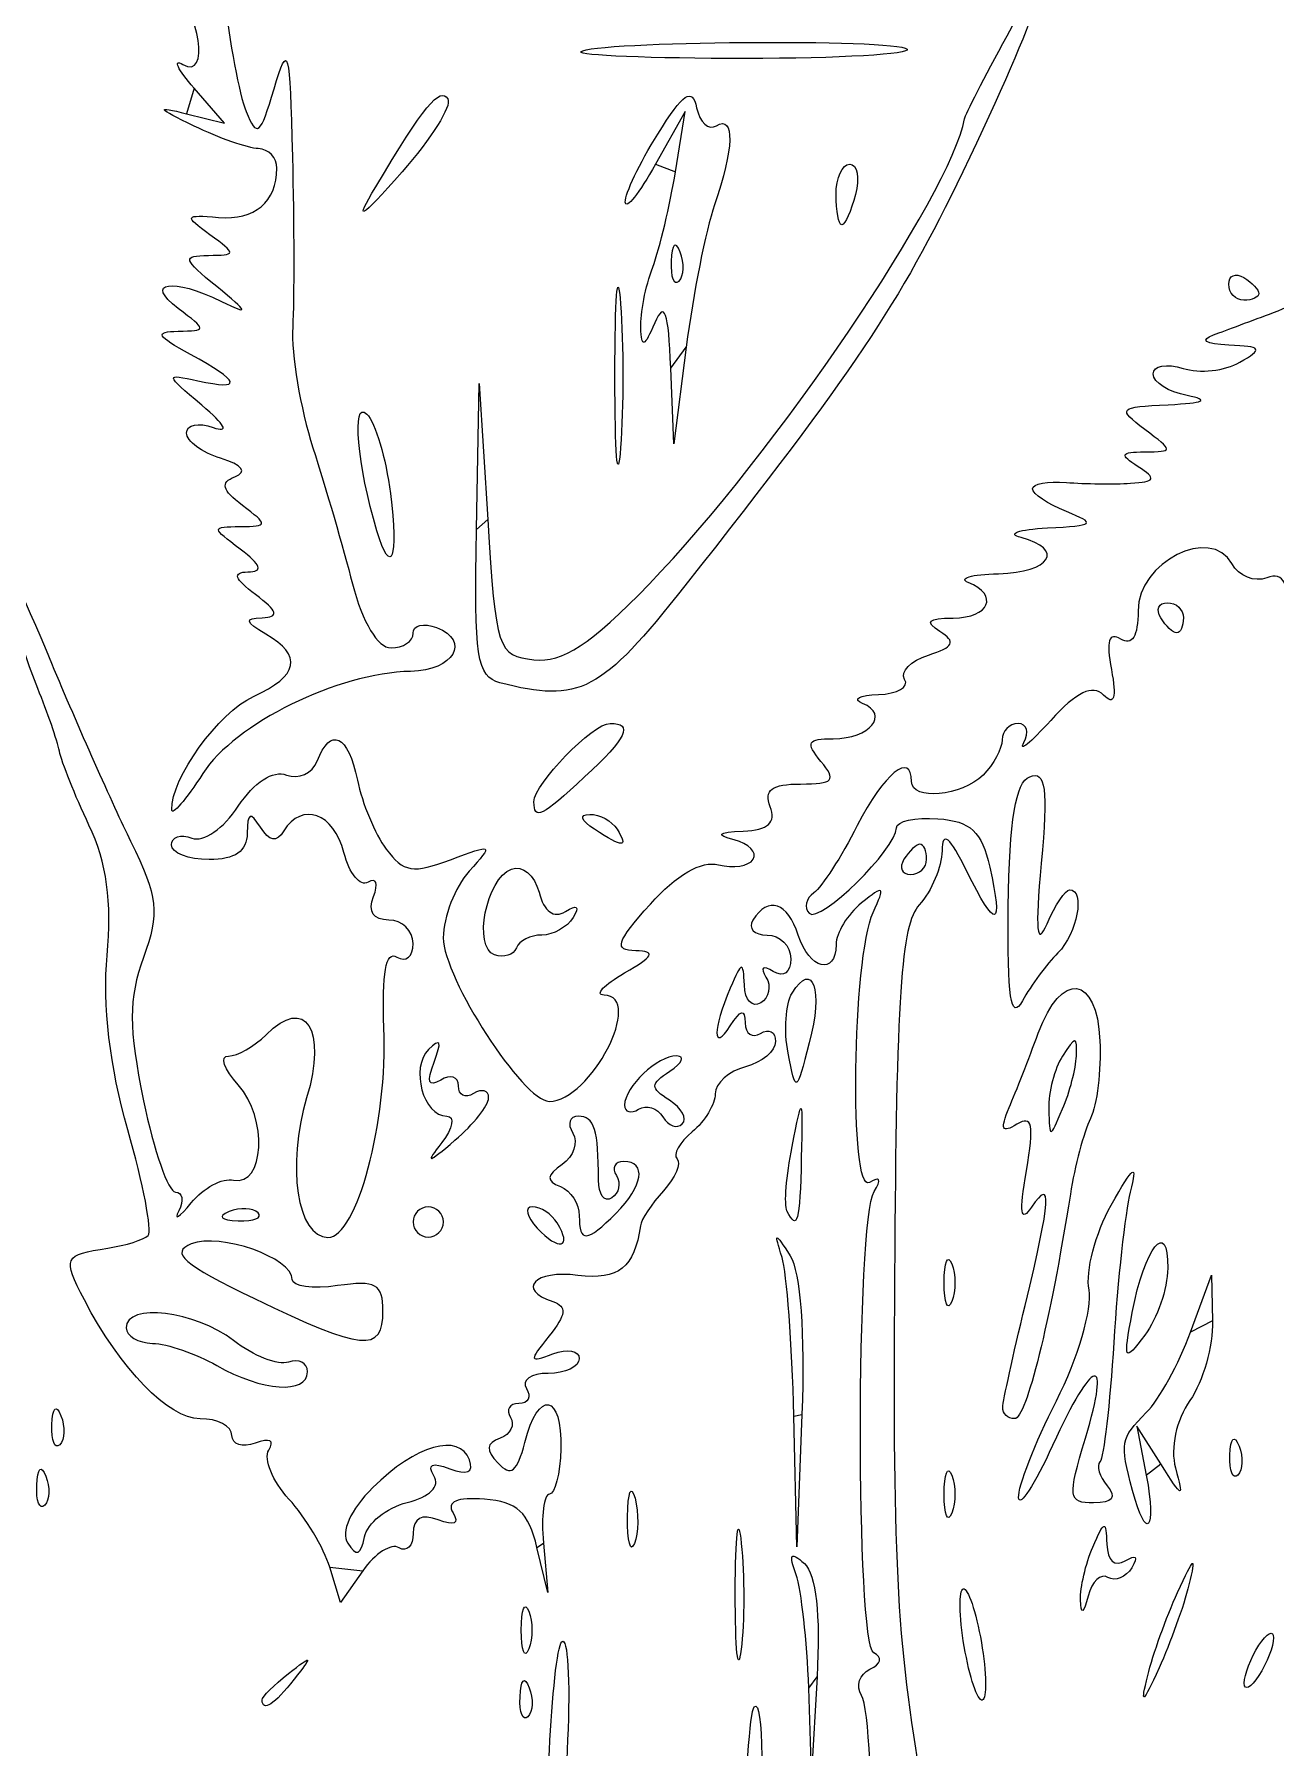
# Model space of a CAD drawing. Extents: x 2 to 593, y 3 to 839.
# Drawn here: x 133.1 to 177.8, y 163.8 to 225.5 of the extents above; entities that cross this region are included whole.
import ezdxf

# ---------------------------------------------------------------- set-up
doc = ezdxf.new("R2010")
doc.units = 0
doc.layers.add('Capa_1', color=7, linetype='CONTINUOUS')

msp = doc.modelspace()

# ---------------------------------------------------------------- linework, layer by layer
at = {"layer": 'Capa_1', "color": 7}
for points in [[(152.761232, 224.905288), (152.761232, 224.905288)], [(138.547128, 222.674), (139.907912, 222.334904), (138.819288, 223.58944)], [(156.165496, 220.57952), (156.518208, 222.756776), (155.448016, 220.851672)], [(145.36192, 220.0352), (145.36192, 220.0352)], [(161.952616, 219.763048), (161.952616, 219.763048)], [(156.336968, 217.687848), (156.336976, 217.687848)], [(176.104792, 216.52928), (176.104792, 216.52928)], [(156.5548, 214.268544), (156.103216, 210.781856), (155.995936, 213.503424), (155.995912, 213.503424)], [(148.993248, 207.691952), (149.09744, 212.959112), (149.401488, 208.06028)], [(153.98412, 213.231272), (153.98412, 213.231272)], [(145.407232, 207.65204), (145.407232, 207.65204)], [(173.655376, 204.513288), (173.655376, 204.513288)], [(149.841608, 202.175872), (149.841608, 202.175872)], [(138.012016, 197.604192), (138.011936, 197.604216)], [(151.06632, 197.887816), (151.06632, 197.887816)], [(153.243576, 196.896792), (153.243576, 196.896792)], [(165.218504, 195.813392), (165.218504, 195.813392)], [(168.161248, 194.112136), (168.161248, 194.112136)], [(149.64856, 192.370752), (149.64856, 192.370752)], [(160.225104, 188.83296), (160.225104, 188.83296)], [(170.615056, 188.72816), (170.615056, 188.72816)], [(149.433376, 187.22084), (149.433376, 187.22084)], [(155.949376, 187.133944), (155.949384, 187.133944)], [(141.121232, 183.078664), (141.121232, 183.078672)], [(147.800432, 182.749872), (147.800432, 182.749872)], [(151.905176, 182.713712), (151.905176, 182.713712)], [(154.021144, 183.060912), (154.021168, 183.060912)], [(160.184944, 183.152848), (160.184944, 183.152848)], [(165.84876, 180.56344), (165.84876, 180.56344)], [(174.728648, 178.778536), (175.483776, 180.8356), (175.522176, 179.187688)], [(145.623168, 179.545816), (145.623168, 179.545816)], [(172.628816, 179.493304), (172.628816, 179.493304)], [(142.9016, 177.352136), (142.9016, 177.352136)], [(167.959464, 176.07284), (167.959464, 176.07284)], [(133.691224, 175.44172), (133.691224, 175.44172)], [(160.725096, 175.8148), (160.543528, 171.041848), (160.4316, 175.760088), (160.4316, 175.76008)], [(173.657632, 174.031664), (172.797952, 175.392448), (173.133864, 173.623424)], [(176.147776, 174.349176), (176.147768, 174.349176)], [(133.146912, 173.264456), (133.146904, 173.264456)], [(165.84876, 172.943032), (165.84876, 172.943032)], [(172.637712, 173.079112), (172.637672, 173.079112)], [(146.491904, 172.644576), (146.491904, 172.644576)], [(168.532736, 172.825048), (168.532736, 172.825048)], [(154.43832, 172.130472), (154.43832, 172.130472)], [(151.408648, 171.173928), (151.56248, 169.404904), (151.174912, 171.02652)], [(144.89556, 170.183176), (144.093544, 169.038128), (143.707128, 170.310152)], [(158.321408, 169.408896), (158.321024, 169.408896)], [(170.763048, 169.132832), (170.763048, 169.132832)], [(150.607944, 168.048112), (150.607944, 168.048112)], [(166.609528, 167.257968), (166.609528, 167.257968)], [(161.269088, 166.35988), (161.073744, 162.87712), (160.968864, 165.962408), (160.968864, 165.962408)], [(173.183968, 166.411256), (173.183968, 166.411256)], [(176.665784, 166.139096), (176.665784, 166.139096)], [(141.268656, 165.532048), (141.268656, 165.532048)], [(150.564992, 165.644056), (150.564976, 165.644056)]]:
    msp.add_lwpolyline(points, close=True, dxfattribs=at)
for points in [[(168.117064, 225.478352), (170.31424, 229.497704), (169.25188, 226.23144), (166.523704, 220.57952)], [(138.410232, 224.446632), (139.399976, 223.867944), (139.030024, 226.3908), (138.002816, 227.225032)], [(139.901408, 226.970152), (140.090712, 225.24876), (140.44648, 223.350464), (140.692008, 222.75172)], [(141.69868, 223.568192), (142.205736, 225.292368), (142.268848, 225.05976), (142.363184, 221.118776)], [(152.761232, 224.905288), (153.14564, 225.289688), (164.137816, 225.379696), (164.515976, 225.001528)], [(166.581336, 222.484616), (166.607736, 222.634304), (167.2988, 223.981488), (168.117064, 225.478352)], [(158.686728, 224.66188), (155.293832, 224.66188), (152.62736, 224.771408), (152.761232, 224.905288)], [(164.515976, 225.001528), (164.702784, 224.81472), (162.079616, 224.66188), (158.686728, 224.66188)], [(138.819288, 223.58944), (138.220536, 224.279432), (138.036464, 224.665168), (138.410232, 224.446632)], [(140.692008, 222.75172), (141.084992, 221.793376), (141.205472, 221.891096), (141.69868, 223.568192)], [(145.36192, 220.0352), (147.097008, 222.948608), (147.681744, 223.661376), (147.962304, 223.204984)], [(155.52828, 221.940304), (156.458536, 223.427064), (156.765952, 223.634776), (156.928232, 222.886192)], [(138.819288, 222.226584), (137.467472, 222.877696), (137.420616, 222.95472), (138.547128, 222.674)], [(147.962304, 223.204984), (148.113848, 222.958472), (147.371936, 221.777008), (146.313624, 220.57952)], [(156.928232, 222.886192), (157.042592, 222.358624), (157.362576, 222.066904), (157.639288, 222.23792)], [(141.132624, 221.415504), (140.758408, 221.429024), (139.7174, 221.793992), (138.819288, 222.226584)], [(155.215816, 205.726808), (159.720368, 210.375248), (166.106584, 219.791352), (166.581336, 222.484616)], [(157.639288, 222.23792), (158.305568, 222.649704), (158.277152, 221.400656), (157.574408, 219.38468)], [(154.357056, 219.490888), (154.345616, 219.790264), (154.87268, 220.892496), (155.52828, 221.940304)], [(141.80468, 220.71056), (141.80868, 221.084776), (141.50684, 221.402008), (141.132624, 221.415504)], [(142.363184, 221.118776), (142.420544, 218.723784), (142.423664, 215.966), (142.370384, 214.990352)], [(139.69212, 218.938928), (141.017312, 218.832696), (141.789608, 219.480352), (141.80468, 220.71056)], [(146.313624, 220.57952), (144.7674, 218.829952), (144.580448, 218.723032), (145.36192, 220.0352)], [(155.448016, 220.851672), (154.859416, 219.803872), (154.368488, 219.191512), (154.357056, 219.490888)], [(155.344656, 217.142112), (155.602128, 217.8352), (155.971512, 219.382024), (156.165496, 220.57952)], [(166.523704, 220.57952), (164.215616, 215.797888), (162.632032, 213.439792), (156.509464, 205.667512)], [(161.952616, 219.763048), (161.952616, 220.361792), (162.174624, 220.851672), (162.445968, 220.851672)], [(162.445968, 220.851672), (162.717312, 220.851672), (162.811224, 220.361792), (162.65464, 219.763048)], [(162.161288, 218.674416), (162.04652, 218.674416), (161.952616, 219.164296), (161.952616, 219.763048)], [(162.65464, 219.763048), (162.498064, 219.164296), (162.276056, 218.674416), (162.161288, 218.674416)], [(157.574408, 219.38468), (157.261992, 218.488488), (156.803168, 216.186224), (156.5548, 214.268544)], [(139.38792, 218.312128), (138.452104, 218.996416), (138.471696, 219.036776), (139.69212, 218.938928)], [(139.33152, 217.568648), (140.349576, 217.580328), (140.351632, 217.607368), (139.38792, 218.312128)], [(156.336976, 217.687848), (156.163224, 218.122064), (156.03424, 217.993088), (156.008128, 217.358984)], [(139.635728, 216.443488), (138.413216, 217.44344), (138.382304, 217.557776), (139.33152, 217.568648)], [(156.008128, 217.358984), (155.984528, 216.785192), (156.113136, 216.463704), (156.294008, 216.644576)], [(156.294008, 216.644576), (156.47488, 216.825448), (156.494216, 217.29492), (156.336968, 217.687848)], [(138.242896, 215.658344), (136.987792, 216.607656), (138.035512, 216.777016), (139.807584, 215.91128)], [(153.98412, 213.231272), (153.98412, 216.075312), (154.075856, 217.238784), (154.187984, 215.81676)], [(154.914784, 214.964856), (154.893744, 215.469272), (155.087184, 216.44904), (155.344656, 217.142112)], [(176.104792, 216.52928), (176.104792, 216.84632), (176.349736, 216.954336), (176.649112, 216.769312)], [(176.649112, 216.769312), (176.94848, 216.584288), (177.193424, 216.324888), (177.193424, 216.192872)], [(139.807584, 215.91128), (140.82284, 215.41528), (140.797736, 215.493016), (139.635728, 216.443488)], [(176.649112, 215.95284), (176.349736, 215.95284), (176.104792, 216.21224), (176.104792, 216.52928)], [(177.193424, 216.192872), (177.193424, 216.060856), (176.94848, 215.95284), (176.649112, 215.95284)], [(177.719064, 215.508968), (178.692328, 215.869624), (178.867336, 216.126328), (178.355552, 216.442624)], [(138.242896, 214.837384), (139.2888, 214.858904), (139.2888, 214.867304), (138.242896, 215.658344)], [(154.187984, 215.81676), (154.300112, 214.394744), (154.300112, 212.067792), (154.187984, 210.645776)], [(155.995912, 213.503424), (155.91472, 215.56332), (155.774904, 215.960328), (155.420832, 215.136368)], [(175.560248, 214.704216), (176.009304, 214.873256), (176.980768, 215.235392), (177.719064, 215.508968)], [(138.683176, 214.003528), (137.464424, 214.66472), (137.382616, 214.81964), (138.242896, 214.837384)], [(142.370384, 214.990352), (142.316864, 214.014712), (142.645968, 212.055176), (143.10168, 210.63584)], [(155.420832, 215.136368), (155.041472, 214.253552), (154.9458, 214.221128), (154.914784, 214.964856)], [(176.10456, 214.337352), (175.254008, 214.374552), (175.049912, 214.51212), (175.560248, 214.704216)], [(176.501808, 213.716872), (177.352936, 214.212384), (177.306592, 214.284776), (176.10456, 214.337352)], [(138.955328, 213.051376), (140.592312, 212.693776), (140.499608, 213.018096), (138.683176, 214.003528)], [(173.382984, 213.29684), (173.382984, 213.595568), (173.867928, 213.686064), (174.460632, 213.497944)], [(174.460632, 213.497944), (175.053336, 213.309832), (175.971864, 213.408344), (176.501808, 213.716872)], [(139.091408, 212.176784), (137.759352, 213.294808), (137.75648, 213.313272), (138.955328, 213.051376)], [(154.187984, 210.645776), (154.075856, 209.223752), (153.98412, 210.387224), (153.98412, 213.231272)], [(174.607696, 212.517816), (173.934104, 212.647552), (173.382984, 212.998112), (173.382984, 213.29684)], [(145.407232, 207.65204), (144.7, 209.980648), (144.487672, 212.401336), (145.038728, 211.853192)], [(173.927304, 212.190488), (175.226464, 212.252808), (175.442872, 212.356952), (174.607696, 212.517816)], [(139.499648, 211.372208), (140.1028, 211.158464), (139.953064, 211.453584), (139.091408, 212.176784)], [(145.038728, 211.853192), (145.349248, 211.544312), (145.733136, 210.258368), (145.8918, 208.995544)], [(173.078784, 211.299888), (172.081832, 212.053944), (172.129728, 212.104208), (173.927304, 212.190488)], [(138.547096, 211.170696), (138.547096, 211.467184), (138.975744, 211.557864), (139.499648, 211.372208)], [(139.7718, 210.259352), (139.098216, 210.464104), (138.547096, 210.874208), (138.547096, 211.170696)], [(173.078784, 210.492392), (174.124688, 210.500712), (174.124688, 210.508792), (173.078784, 211.299888)], [(129.867336, 209.956352), (129.888936, 211.042456), (131.574224, 207.913144), (133.678104, 202.880264)], [(143.10168, 210.63584), (143.5574, 209.216496), (144.198152, 207.014216), (144.525576, 205.74188)], [(172.838672, 209.956416), (172.157512, 210.396616), (172.197312, 210.48544), (173.078784, 210.492392)], [(140.287272, 209.596584), (140.74368, 209.78352), (140.559928, 210.019792), (139.7718, 210.259352)], [(172.566512, 209.360184), (173.473856, 209.417384), (173.519176, 209.51664), (172.838672, 209.956416)], [(140.559424, 208.561896), (139.823408, 209.120008), (139.75536, 209.378712), (140.287272, 209.596584)], [(169.028464, 209.161296), (169.028464, 209.342056), (169.579584, 209.445312), (170.253176, 209.390744)], [(170.253176, 209.390744), (170.926768, 209.336184), (171.967768, 209.322424), (172.566512, 209.360184)], [(145.8918, 208.995544), (146.186216, 206.652296), (145.92812, 205.936824), (145.407232, 207.65204)], [(170.253176, 208.340368), (169.579584, 208.611128), (169.028464, 208.980544), (169.028464, 209.161296)], [(140.484224, 207.800392), (141.493656, 207.816952), (141.497008, 207.850952), (140.559424, 208.561896)], [(149.401488, 208.06028), (149.694864, 203.33332), (149.75328, 203.155968), (151.06632, 203.00524)], [(169.572784, 207.750456), (171.282416, 207.83808), (171.352224, 207.898608), (170.253176, 208.340368)], [(140.484224, 206.98392), (139.43832, 207.775008), (139.43832, 207.783264), (140.484224, 207.800392)], [(149.841608, 202.175872), (149.00776, 202.393776), (148.90204, 203.08116), (148.993248, 207.691952)], [(167.80376, 206.103176), (169.685392, 206.148936), (170.212056, 206.987904), (168.620232, 207.40388)], [(168.620232, 207.40388), (168.096328, 207.540792), (168.524976, 207.696752), (169.572784, 207.750456)], [(176.219752, 206.465752), (175.452568, 207.83664), (172.838888, 206.523192), (172.838888, 204.766776)], [(140.756384, 206.167448), (141.321984, 206.179928), (141.246064, 206.407704), (140.484224, 206.98392)], [(141.028536, 205.350976), (140.266696, 205.927208), (140.190776, 206.154968), (140.756384, 206.167448)], [(177.47996, 205.954904), (177.038816, 205.785624), (176.47172, 206.015464), (176.219752, 206.465752)], [(178.336296, 204.163272), (178.294616, 205.776264), (178.0962, 206.191376), (177.47996, 205.954904)], [(144.525576, 205.74188), (144.884496, 204.347136), (145.436768, 203.428544), (145.916384, 203.428544)], [(156.509464, 205.667512), (153.487176, 201.830872), (152.713024, 201.425488), (149.841608, 202.175872)], [(151.06632, 203.00524), (152.101016, 202.886464), (153.095368, 203.538632), (155.215816, 205.726808)], [(166.170816, 204.504872), (167.485424, 204.513832), (167.834056, 205.334168), (166.715128, 205.785664)], [(166.715128, 205.785664), (166.340912, 205.936664), (166.8308, 206.079544), (167.80376, 206.103176)], [(141.268656, 204.517952), (141.895336, 204.543952), (141.839512, 204.737592), (141.028536, 205.350976)], [(173.655376, 204.513288), (173.470352, 204.812664), (173.578336, 205.0576), (173.895408, 205.0576)], [(173.895408, 205.0576), (174.212456, 205.0576), (174.471848, 204.812664), (174.471848, 204.513288)], [(141.404728, 203.92928), (140.650928, 204.368336), (140.622544, 204.49116), (141.268656, 204.517952)], [(146.71188, 203.955776), (146.71188, 204.245752), (147.08964, 204.338048), (147.551352, 204.160872)], [(165.698424, 204.020064), (165.138384, 204.37476), (165.259112, 204.498672), (166.170816, 204.504872)], [(172.838888, 204.766776), (172.838888, 203.849072), (172.622336, 203.494232), (172.215656, 203.745576)], [(174.231816, 203.968976), (174.0998, 203.968976), (173.8404, 204.213912), (173.655376, 204.513288)], [(174.471848, 204.513288), (174.471848, 204.213912), (174.36384, 203.968976), (174.231816, 203.968976)], [(133.187496, 201.963144), (132.84212, 202.805912), (132.559536, 203.69944), (132.559536, 203.948768)], [(140.955672, 201.677984), (142.592168, 202.423624), (142.73764, 203.152936), (141.404728, 203.92928)], [(145.916384, 203.428544), (146.353904, 203.428544), (146.71188, 203.6658), (146.71188, 203.955776)], [(147.551352, 204.160872), (148.80388, 203.680232), (148.174384, 202.616048), (146.61908, 202.584816)], [(165.28228, 203.172736), (166.199208, 203.46376), (166.288784, 203.64616), (165.698424, 204.020064)], [(172.215656, 203.745576), (171.78356, 204.012624), (171.679368, 203.675976), (171.875904, 202.6478)], [(164.426016, 202.29676), (164.254312, 202.574584), (164.639632, 202.968768), (165.28228, 203.172736)], [(133.678104, 202.880264), (134.616688, 200.634968), (135.897992, 197.750176), (136.52544, 196.469624)], [(146.61908, 202.584816), (144.009536, 202.532416), (140.28372, 200.701096), (139.133544, 198.905496)], [(171.875904, 202.6478), (172.072192, 201.621016), (171.98524, 201.339), (171.593232, 201.731)], [(133.962008, 199.708176), (133.8814, 200.105648), (133.532864, 201.120376), (133.187496, 201.963144)], [(163.481368, 201.748664), (164.172624, 201.772264), (164.597712, 202.018936), (164.426016, 202.29676)], [(171.593232, 201.731), (171.201224, 202.123008), (170.61632, 201.842688), (169.691776, 200.81972)], [(138.011936, 197.604216), (137.988016, 198.737624), (139.699056, 201.105432), (140.955672, 201.677984)], [(161.853608, 200.158688), (163.172416, 200.158688), (163.896584, 201.031584), (162.90832, 201.430016)], [(162.90832, 201.430016), (162.532232, 201.58164), (162.790112, 201.725024), (163.481368, 201.748664)], [(143.25236, 199.351392), (143.734224, 200.60712), (144.36804, 200.306176), (144.704624, 198.661824)], [(151.06632, 197.887816), (151.06632, 198.524752), (153.19052, 200.712032), (153.809096, 200.712032)], [(153.809096, 200.712032), (154.663136, 200.712032), (154.417456, 200.194736), (152.891936, 198.780936)], [(168.516496, 200.703072), (168.199456, 200.703072), (167.940056, 200.440632), (167.940056, 200.119872)], [(168.724712, 200.02268), (168.927232, 200.396896), (168.833544, 200.703072), (168.516496, 200.703072)], [(169.691776, 200.81972), (168.957368, 200.007128), (168.522184, 199.648464), (168.724712, 200.02268)], [(161.408064, 199.342216), (160.842976, 200.023104), (160.91696, 200.158688), (161.853608, 200.158688)], [(167.940056, 200.119872), (167.940056, 199.79912), (167.630968, 199.227592), (167.253184, 198.849808)], [(135.028888, 197.046072), (134.522712, 198.11276), (134.042608, 199.310704), (133.962008, 199.708176)], [(164.674168, 198.616536), (164.674168, 199.716344), (163.671672, 198.902448), (162.718704, 197.028944)], [(139.133544, 198.905496), (138.521752, 197.950384), (138.017056, 197.364792), (138.012016, 197.604192)], [(140.411952, 197.724624), (140.979976, 198.591544), (141.663384, 199.034968), (142.146008, 198.849768)], [(142.146008, 198.849768), (142.58412, 198.681648), (143.081976, 198.907368), (143.25236, 199.351392)], [(152.891936, 198.780936), (151.336768, 197.339656), (151.06632, 197.207352), (151.06632, 197.887816)], [(160.67532, 198.525744), (161.867248, 198.525744), (161.980728, 198.652192), (161.408064, 199.342216)], [(167.253184, 198.849808), (166.483584, 198.080208), (164.674168, 197.916536), (164.674168, 198.616536)], [(168.161248, 194.112136), (168.197408, 197.231848), (168.422776, 198.593352), (168.935744, 198.790704)], [(168.935744, 198.790704), (169.509496, 199.011448), (169.594816, 198.365032), (169.347952, 195.667632)], [(144.704624, 198.661824), (144.873144, 197.838552), (145.339688, 196.721856), (145.741392, 196.180296)], [(159.57828, 197.709272), (159.349456, 198.305568), (159.64532, 198.525744), (160.67532, 198.525744)], [(138.738488, 196.576224), (139.14788, 196.41912), (139.890432, 196.928688), (140.411952, 197.724624)], [(141.208712, 196.970768), (140.844192, 197.546064), (140.738928, 197.498752), (140.732432, 196.75672)], [(144.219096, 196.054064), (143.861152, 197.48024), (142.704976, 197.896128), (142.048976, 196.834688)], [(158.608648, 196.829664), (159.512584, 196.874144), (159.799032, 197.134), (159.57828, 197.709272)], [(135.684632, 192.353104), (135.868888, 194.270656), (135.669832, 195.695456), (135.028888, 197.046072)], [(142.048976, 196.834688), (141.789432, 196.414736), (141.53492, 196.455952), (141.208712, 196.970768)], [(153.243576, 196.896792), (152.752992, 197.213832), (152.685856, 197.427768), (153.075376, 197.432776)], [(153.075376, 197.432776), (153.43192, 197.436776), (153.875024, 197.196168), (154.060048, 196.896792)], [(160.985664, 193.86816), (161.367112, 193.486712), (164.129856, 196.191792), (164.129856, 196.946736)], [(162.718704, 197.028944), (162.147656, 195.906296), (161.442592, 194.817376), (161.151888, 194.609128)], [(164.129856, 196.946736), (164.129856, 197.188312), (164.803448, 197.336248), (165.62672, 197.275496)], [(165.62672, 197.275496), (166.80648, 197.188424), (167.20124, 196.819872), (167.490152, 195.535768)], [(136.52544, 196.469624), (137.525016, 194.429608), (137.582728, 193.910352), (136.991608, 192.27564)], [(138.002528, 196.331408), (138.002528, 196.621376), (138.333712, 196.731544), (138.738488, 196.576224)], [(139.363312, 195.804168), (138.61488, 195.804168), (138.002528, 196.041424), (138.002528, 196.331408)], [(140.732432, 196.75672), (140.726832, 196.105768), (140.293248, 195.804168), (139.363312, 195.804168)], [(148.06248, 195.800416), (149.598088, 196.384256), (149.621104, 196.369744), (148.726696, 195.381432)], [(154.060048, 196.896792), (154.477704, 196.221008), (154.289272, 196.221008), (153.243576, 196.896792)], [(158.284912, 196.516312), (157.58712, 196.698328), (157.675344, 196.783728), (158.608648, 196.829664)], [(158.964768, 195.81408), (159.118416, 196.062688), (158.812488, 196.378688), (158.284912, 196.516312)], [(164.978472, 196.357704), (164.846448, 196.357704), (164.587056, 196.11276), (164.402032, 195.813392)], [(165.218504, 195.813392), (165.218504, 196.11276), (165.110488, 196.357704), (164.978472, 196.357704)], [(166.667072, 195.380688), (166.046896, 196.63892), (165.783936, 196.856688), (165.775192, 196.119256)], [(145.088344, 194.993712), (144.801176, 194.816232), (144.410016, 195.293392), (144.219096, 196.054064)], [(145.741392, 196.180296), (146.358736, 195.348016), (146.717952, 195.289232), (148.06248, 195.800416)], [(155.263088, 194.203632), (156.19588, 195.250528), (157.106864, 195.774856), (157.716168, 195.61552)], [(157.716168, 195.61552), (158.249248, 195.476112), (158.81112, 195.56552), (158.964768, 195.81408)], [(164.402032, 195.813392), (164.217008, 195.514016), (164.324992, 195.269072), (164.642064, 195.269072)], [(164.642064, 195.269072), (164.959104, 195.269072), (165.218504, 195.514016), (165.218504, 195.813392)], [(165.775192, 196.119256), (165.768792, 195.54408), (165.39864, 194.671096), (164.95356, 194.179288)], [(169.347952, 195.667632), (169.126008, 193.242464), (169.186712, 192.617712), (169.559456, 193.490912)], [(145.286312, 194.471656), (145.466792, 194.941992), (145.379048, 195.173376), (145.088344, 194.993712)], [(148.726696, 195.381432), (148.21712, 194.81836), (147.800192, 193.740112), (147.800192, 192.985328)], [(149.64856, 192.370752), (148.860328, 192.645392), (149.342504, 195.112504), (150.25268, 195.461768)], [(150.25268, 195.461768), (150.648656, 195.61372), (151.086112, 195.246944), (151.248208, 194.627104)], [(167.490152, 195.535768), (167.991248, 193.308552), (167.714144, 193.256336), (166.667072, 195.380688)], [(145.836856, 193.626912), (145.26996, 193.626912), (145.076216, 193.924176), (145.286312, 194.471656)], [(151.248208, 194.627104), (151.4312, 193.92732), (151.78152, 193.672272), (152.202408, 193.932392)], [(160.591792, 193.082592), (160.21856, 194.258536), (159.49772, 194.498816), (158.958848, 193.626904)], [(161.151888, 194.609128), (160.861184, 194.400872), (160.786384, 194.06744), (160.985664, 193.86816)], [(163.290728, 193.899064), (163.735944, 194.871104), (163.690992, 194.907688), (162.87096, 194.240656)], [(169.559456, 193.490912), (169.846992, 194.164504), (170.212616, 194.715624), (170.371952, 194.715624)], [(170.371952, 194.715624), (170.941984, 194.715624), (170.648208, 193.146928), (169.946, 192.441168)], [(152.202408, 193.932392), (152.627536, 194.195136), (152.727352, 194.116712), (152.47908, 193.715008)], [(154.736008, 192.518992), (153.933768, 192.535152), (154.018888, 192.807232), (155.263088, 194.203632)], [(162.87096, 194.240656), (162.365848, 193.829776), (161.952576, 193.156192), (161.952576, 192.743792)], [(163.159072, 184.174248), (162.423824, 183.71984), (162.539432, 192.258752), (163.290728, 193.899064)], [(164.95356, 194.179288), (164.292504, 193.448832), (164.12896, 190.998992), (164.060432, 180.80072)], [(168.670312, 190.716904), (168.2524, 189.966984), (168.123208, 190.828672), (168.161248, 194.112136)], [(146.71156, 192.778312), (146.71156, 193.24504), (146.317952, 193.626912), (145.836856, 193.626912)], [(152.47908, 193.715008), (152.265472, 193.369376), (151.758152, 193.086592), (151.351712, 193.086592)], [(158.958848, 193.626904), (158.773824, 193.327536), (159.004288, 193.082592), (159.471032, 193.082592)], [(146.125088, 192.292184), (146.448384, 192.092376), (146.71156, 192.310504), (146.71156, 192.778312)], [(147.800192, 192.985328), (147.800192, 191.5462), (150.682048, 187.095136), (151.613808, 187.095136)], [(150.43128, 192.62392), (150.331496, 192.369456), (149.979264, 192.255528), (149.64856, 192.370752)], [(151.351712, 193.086592), (150.945264, 193.086592), (150.53108, 192.878392), (150.43128, 192.62392)], [(159.471032, 193.082592), (159.93776, 193.082592), (160.319632, 192.70072), (160.319632, 192.233992)], [(161.952576, 192.743792), (161.952576, 191.60636), (160.983768, 191.847568), (160.591792, 193.082592)], [(136.429512, 186.069672), (135.776856, 188.351896), (135.513568, 190.572816), (135.684632, 192.353104)], [(136.991608, 192.27564), (136.454336, 190.789848), (136.455352, 189.73992), (136.996408, 187.119592)], [(145.659176, 189.738808), (145.577696, 191.709432), (145.728776, 192.537144), (146.125088, 192.292184)], [(154.331968, 191.721808), (155.376512, 192.318928), (155.470408, 192.504184), (154.736008, 192.518992)], [(158.648424, 191.281448), (158.614264, 192.160384), (158.559944, 192.149232), (158.142376, 191.177488)], [(159.691216, 191.773784), (159.316144, 192.005592), (159.21, 191.923984), (159.427936, 191.57136)], [(160.319632, 192.233992), (160.319632, 191.73116), (160.063584, 191.543648), (159.691216, 191.773784)], [(160.37228, 190.994456), (161.11708, 192.199568), (161.492, 191.111152), (160.9904, 189.2)], [(169.946, 192.441168), (169.552392, 192.04556), (168.978328, 191.269648), (168.670312, 190.716904)], [(153.591096, 190.924632), (153.250144, 190.935272), (153.583896, 191.293968), (154.331968, 191.721808)], [(159.427936, 191.57136), (159.62876, 191.246416), (159.544136, 190.826704), (159.23988, 190.638664)], [(169.238296, 189.54688), (170.0822, 191.820728), (171.35068, 191.664288), (171.463336, 189.272472)], [(141.413416, 189.495152), (142.833832, 190.915576), (143.616648, 189.697176), (142.874688, 187.22076)], [(151.613808, 187.095136), (153.11648, 187.095136), (155.070008, 190.878616), (153.591096, 190.924632)], [(158.142376, 191.177488), (157.49936, 189.68112), (157.49936, 188.821712), (158.142376, 189.816704)], [(159.23988, 190.638664), (158.935624, 190.450624), (158.669472, 190.739872), (158.648424, 191.281448)], [(160.225104, 188.83296), (160.068168, 189.636888), (160.1344, 190.60956), (160.37228, 190.994456)], [(158.142376, 189.816704), (158.525784, 190.409992), (158.672296, 190.438408), (158.678352, 189.920656)], [(140.056544, 188.72808), (140.380936, 188.72808), (140.991528, 189.073264), (141.413416, 189.495152)], [(143.64204, 182.196304), (144.686568, 182.196304), (145.79904, 186.35608), (145.659176, 189.738808)], [(158.678352, 189.920656), (158.682352, 189.528776), (158.931632, 189.35952), (159.231, 189.544544)], [(159.231, 189.544544), (159.530376, 189.729568), (159.77532, 189.598624), (159.77532, 189.25356)], [(168.193248, 186.869848), (168.43424, 187.442856), (168.904512, 188.647528), (169.238296, 189.54688)], [(147.27052, 188.9644), (146.601808, 188.301344), (147.076032, 186.56004), (147.925312, 186.56004)], [(147.468024, 188.511928), (147.754296, 189.263384), (147.699248, 189.389496), (147.27052, 188.9644)], [(159.77532, 189.25356), (159.77532, 188.908488), (159.285432, 188.498056), (158.686688, 188.341472)], [(160.9904, 189.2), (160.511656, 187.375936), (160.509712, 187.375008), (160.225104, 188.83296)], [(170.615056, 188.72816), (170.641696, 189.453912), (170.586336, 189.453912), (170.117336, 188.72816)], [(171.463336, 189.272472), (171.512696, 188.224672), (171.358128, 186.965352), (171.119872, 186.473992)], [(140.41132, 187.684344), (139.891808, 188.2584), (139.73216, 188.72808), (140.056544, 188.72808)], [(147.707928, 187.863656), (147.263472, 187.58896), (147.191, 187.784776), (147.468024, 188.511928)], [(156.21008, 188.728968), (155.524264, 188.738968), (154.3322, 187.618176), (154.3322, 186.963368)], [(155.965144, 188.184648), (156.4142, 188.47944), (156.524424, 188.724384), (156.21008, 188.728968)], [(158.686688, 188.341472), (158.087944, 188.184896), (157.598056, 187.747936), (157.598056, 187.370448)], [(170.117336, 188.72816), (169.827128, 188.279104), (169.603152, 187.421808), (169.619616, 186.823056)], [(170.117336, 186.823056), (170.374624, 187.421808), (170.5986, 188.279104), (170.615056, 188.72816)], [(140.241776, 184.257872), (141.357552, 184.018272), (141.480496, 186.50292), (140.41132, 187.684344)], [(148.344744, 187.648672), (148.344744, 187.983376), (148.058176, 188.080128), (147.707928, 187.863656)], [(148.889056, 187.376512), (148.589688, 187.191488), (148.344744, 187.313952), (148.344744, 187.648672)], [(155.949384, 187.133944), (155.246576, 187.585736), (155.248504, 187.7142), (155.965144, 188.184648)], [(136.996408, 187.119592), (137.370192, 185.309904), (137.8864, 183.829248), (138.143552, 183.829248)], [(142.874688, 187.22076), (142.140896, 184.771568), (142.5342, 182.196304), (143.64204, 182.196304)], [(148.218048, 185.691848), (148.886472, 186.262152), (149.433376, 186.9502), (149.433376, 187.22084)], [(149.433376, 187.22084), (149.433376, 187.49148), (149.188432, 187.561536), (148.889056, 187.376512)], [(156.41212, 186.281264), (156.598, 186.467144), (156.38972, 186.850856), (155.949376, 187.133944)], [(157.598056, 187.370448), (157.598056, 186.992968), (157.224728, 186.374272), (156.768432, 185.995584)], [(160.368344, 185.466184), (160.748008, 187.3578), (160.75036, 187.354904), (160.700936, 185.057944)], [(147.925312, 186.56004), (148.229312, 186.56004), (148.146088, 186.131392), (147.740384, 185.607488)], [(152.667136, 186.56008), (152.350096, 186.56008), (152.259008, 186.287752), (152.46472, 185.954912)], [(153.39012, 184.259072), (153.39492, 186.064216), (153.23948, 186.56008), (152.667136, 186.56008)], [(154.3322, 186.963368), (154.3322, 186.7062), (154.560216, 186.636712), (154.838896, 186.808952)], [(154.838896, 186.808952), (155.117584, 186.981192), (155.509528, 186.856872), (155.70988, 186.532704)], [(155.70988, 186.532704), (155.910232, 186.208528), (156.22624, 186.095376), (156.41212, 186.281264)], [(168.467224, 186.268136), (167.929816, 185.936), (167.862592, 186.083648), (168.193248, 186.869848)], [(168.811688, 184.588408), (169.101568, 186.259624), (169.028664, 186.615128), (168.467224, 186.268136)], [(169.619616, 186.823056), (169.649536, 185.734432), (169.649536, 185.734432), (170.117336, 186.823056)], [(171.119872, 186.473992), (170.881624, 185.98264), (170.556544, 184.757936), (170.397496, 183.752424)], [(137.162488, 182.263296), (137.314552, 182.41536), (136.984712, 184.128232), (136.429512, 186.069672)], [(152.46472, 185.954912), (152.670424, 185.622064), (152.5012, 185.113536), (152.088608, 184.82484)], [(156.768432, 185.995584), (156.312136, 185.616888), (156.067728, 185.178128), (156.225304, 185.02056)], [(147.740384, 185.607488), (147.139864, 184.832032), (147.228672, 184.84772), (148.218048, 185.691848)], [(160.184944, 183.152848), (160.075512, 183.377376), (160.158064, 184.418376), (160.368344, 185.466184)], [(152.088608, 184.82484), (151.508488, 184.418904), (151.492688, 184.237368), (152.018848, 184.023864)], [(154.30008, 184.927136), (153.98304, 184.927136), (153.86456, 184.699112), (154.0368, 184.420432)], [(154.021168, 183.060912), (155.006208, 184.045952), (155.137904, 184.927136), (154.30008, 184.927136)], [(156.225304, 185.02056), (156.38288, 184.862984), (156.161304, 184.346768), (155.732928, 183.873416)], [(160.700936, 185.057944), (160.651096, 182.7406), (160.556328, 182.390856), (160.184944, 183.152848)], [(169.000176, 183.285016), (168.601224, 182.699352), (168.547944, 183.067808), (168.811688, 184.588408)], [(171.86844, 183.355272), (172.68156, 184.80284), (172.82692, 184.902904), (172.55712, 183.829328)], [(138.717464, 183.4414), (139.155088, 183.97652), (139.841024, 184.343928), (140.241776, 184.257872)], [(152.018848, 184.023864), (152.393064, 183.872016), (152.69924, 183.400784), (152.69924, 182.976672)], [(153.868696, 183.616288), (153.603992, 183.452696), (153.38864, 183.741952), (153.39012, 184.259072)], [(154.0368, 184.420432), (154.209048, 184.141744), (154.133392, 183.77988), (153.868696, 183.616288)], [(163.322168, 183.843496), (163.596208, 184.286896), (163.53668, 184.407624), (163.159072, 184.174248)], [(168.767432, 179.746968), (169.700624, 183.611752), (169.751704, 184.388272), (169.000176, 183.285016)], [(138.26644, 183.148856), (138.07688, 182.77464), (138.2798, 182.906288), (138.717464, 183.4414)], [(138.143552, 183.829248), (138.400696, 183.829248), (138.455992, 183.523072), (138.26644, 183.148856)], [(155.732928, 183.873416), (155.304552, 183.400064), (154.929904, 182.831632), (154.900376, 182.610248)], [(163.313368, 167.227512), (162.666376, 167.550848), (162.674464, 182.795472), (163.322168, 183.843496)], [(170.397496, 183.752424), (169.666616, 179.132008), (168.807416, 175.664608), (168.393376, 175.664608)], [(171.070456, 180.303248), (170.94248, 180.972696), (171.301568, 182.346112), (171.86844, 183.355272)], [(172.55712, 183.829328), (172.36904, 183.080896), (172.102088, 180.643424), (171.963888, 178.412712)], [(140.077968, 183.121632), (139.643744, 182.94788), (139.77272, 182.818896), (140.406824, 182.792784)], [(141.121232, 183.078672), (140.940368, 183.259544), (140.470896, 183.27888), (140.077968, 183.121632)], [(140.406824, 182.792784), (140.980616, 182.769184), (141.302104, 182.8978), (141.121232, 183.078664)], [(147.256112, 183.294192), (146.956744, 183.294192), (146.7118, 183.049248), (146.7118, 182.749872)], [(146.7118, 182.749872), (146.7118, 182.450504), (146.956744, 182.20556), (147.256112, 182.20556)], [(147.800432, 182.749872), (147.800432, 183.049248), (147.555488, 183.294192), (147.256112, 183.294192)], [(147.256112, 182.20556), (147.555488, 182.20556), (147.800432, 182.450504), (147.800432, 182.749872)], [(151.012736, 183.29424), (150.719224, 183.29424), (150.79492, 182.951536), (151.180936, 182.532664)], [(151.905176, 182.713712), (151.70784, 183.033), (151.30624, 183.29424), (151.012736, 183.29424)], [(151.180936, 182.532664), (151.962384, 181.68472), (152.463672, 181.810032), (151.905176, 182.713712)], [(152.69924, 182.976672), (152.69924, 181.988152), (152.965344, 182.005112), (154.021144, 183.060912)], [(172.628816, 179.493304), (173.06956, 181.841896), (173.934008, 182.912656), (173.910224, 181.080536)], [(135.708376, 181.807088), (136.356072, 181.905936), (137.010424, 182.111224), (137.162488, 182.263296)], [(142.35728, 180.678608), (142.35728, 181.459704), (139.76276, 182.371544), (138.717872, 181.957664)], [(154.900376, 182.610248), (154.700488, 181.111288), (154.110352, 180.643144), (152.653152, 180.827568)], [(160.006408, 181.475384), (159.716512, 182.398104), (159.7384, 182.402184), (160.299912, 181.530104)], [(134.863144, 179.946632), (134.070232, 181.466672), (134.114376, 181.563832), (135.708376, 181.807088)], [(138.717872, 181.957664), (137.938256, 181.648856), (138.417496, 181.234608), (140.996496, 179.98808)], [(160.4316, 175.76008), (160.37, 178.355104), (160.178704, 180.926992), (160.006408, 181.475384)], [(160.299912, 181.530104), (160.668112, 180.958256), (160.835272, 178.711208), (160.725096, 175.8148)], [(165.84876, 180.56344), (165.84876, 181.311872), (165.972304, 181.618048), (166.123304, 181.243832)], [(152.653152, 180.827568), (151.089728, 181.025424), (150.420992, 180.326944), (151.746672, 179.880752)], [(166.123304, 181.243832), (166.274304, 180.869616), (166.274304, 180.257264), (166.123304, 179.883048)], [(173.910224, 181.080536), (173.900704, 180.347072), (173.528832, 179.265408), (173.08384, 178.676824)], [(143.990224, 180.45656), (143.092104, 180.324744), (142.35728, 180.42464), (142.35728, 180.678608)], [(145.623168, 179.545816), (145.623168, 180.514432), (145.36512, 180.658352), (143.990224, 180.45656)], [(164.060432, 180.80072), (163.988752, 170.139616), (164.147896, 167.36756), (165.149824, 161.819776)], [(166.123304, 179.883048), (165.972304, 179.508832), (165.84876, 179.814968), (165.84876, 180.56344)], [(169.89376, 176.3048), (170.668912, 177.834496), (171.198432, 179.633792), (171.070456, 180.303248)], [(139.033576, 175.664528), (137.8928, 175.664528), (136.178848, 177.424376), (134.863144, 179.946632)], [(140.242696, 178.476688), (138.860224, 179.549496), (136.369824, 179.847248), (136.369824, 178.93972)], [(140.996496, 179.98808), (144.902936, 178.099944), (145.623168, 178.031096), (145.623168, 179.545816)], [(151.746672, 179.880752), (152.265424, 179.70616), (152.233104, 179.412552), (151.610592, 178.644856)], [(167.959464, 176.07284), (167.970104, 176.297376), (168.333712, 177.950728), (168.767432, 179.746968)], [(173.08384, 178.676824), (172.330392, 177.680256), (172.299112, 177.736392), (172.628816, 179.493304)], [(175.522176, 179.187688), (175.543216, 178.281336), (175.177424, 176.992824), (174.709184, 176.32432)], [(136.369824, 178.93972), (136.369824, 178.640344), (136.798464, 178.386728), (137.322368, 178.376112)], [(142.2212, 177.705576), (141.846984, 177.575648), (140.956656, 177.922648), (140.242696, 178.476688)], [(151.610592, 178.644856), (150.87076, 177.732464), (150.883536, 177.671464), (151.746672, 177.994936)], [(171.963888, 178.412712), (171.825696, 176.182008), (171.600752, 174.245008), (171.464016, 174.108272)], [(173.134056, 175.882), (173.595768, 176.343704), (174.313328, 177.647144), (174.728648, 178.778536)], [(137.322368, 178.376112), (137.846272, 178.365472), (138.887272, 178.006776), (139.635712, 177.578936)], [(142.9016, 177.352136), (142.9016, 177.676456), (142.595416, 177.835504), (142.2212, 177.705576)], [(152.699224, 177.824696), (152.699224, 177.53472), (152.194888, 177.297464), (151.578472, 177.297464)], [(151.746672, 177.994936), (152.270576, 178.191288), (152.699224, 178.114672), (152.699224, 177.824696)], [(170.941672, 174.964776), (171.873128, 178.059752), (171.226248, 177.915744), (169.75744, 174.701136)], [(139.635712, 177.578936), (141.264096, 176.648064), (142.9016, 176.534344), (142.9016, 177.352136)], [(151.578472, 177.297464), (150.962056, 177.297464), (150.609096, 177.05252), (150.79412, 176.753152)], [(150.79412, 176.753152), (150.979144, 176.453776), (150.85668, 176.208832), (150.521968, 176.208832)], [(150.73548, 174.808192), (151.217992, 176.730704), (152.092488, 176.574456), (152.035664, 174.575888)], [(133.691224, 175.44172), (133.717304, 176.075816), (133.84632, 176.204792), (134.020072, 175.770576)], [(150.521968, 176.208832), (150.187256, 176.208832), (150.051856, 175.984816), (150.221072, 175.711008)], [(168.393376, 175.664608), (168.144064, 175.664608), (167.9488, 175.848312), (167.959464, 176.07284)], [(168.532736, 172.825048), (168.506176, 173.209216), (169.118608, 174.775104), (169.89376, 176.3048)], [(174.709184, 176.32432), (174.208888, 175.610048), (173.993808, 174.606232), (174.187576, 173.889872)], [(133.977112, 174.727304), (133.79624, 174.546432), (133.667592, 174.86792), (133.691224, 175.44172)], [(134.020072, 175.770576), (134.177312, 175.377648), (134.157976, 174.908176), (133.977112, 174.727304)], [(140.179944, 175.061976), (140.179944, 175.393384), (139.66408, 175.664528), (139.033576, 175.664528)], [(150.221072, 175.711008), (150.390296, 175.437208), (150.221048, 175.100416), (149.84496, 174.962576)], [(172.637672, 173.079112), (172.173424, 174.81144), (172.19708, 174.945016), (173.134056, 175.882)], [(141.024688, 174.783584), (140.56008, 174.605296), (140.179944, 174.730544), (140.179944, 175.061976)], [(141.511976, 174.529368), (141.73052, 174.882976), (141.541176, 174.981768), (141.024688, 174.783584)], [(148.741992, 174.1766), (148.39556, 175.167384), (146.784176, 174.707056), (145.258616, 173.181504)], [(149.84496, 174.962576), (149.337096, 174.776448), (149.318472, 174.544176), (149.77256, 174.05976)], [(149.77256, 174.05976), (150.237992, 173.56324), (150.467856, 173.741904), (150.73548, 174.808192)], [(169.75744, 174.701136), (169.11044, 173.28512), (168.559328, 172.44088), (168.532736, 172.825048)], [(171.236952, 172.631992), (170.315968, 172.631992), (170.293368, 172.810608), (170.941672, 174.964776)], [(176.147768, 174.349176), (176.173928, 174.98328), (176.302864, 175.112256), (176.476624, 174.67804)], [(142.237616, 172.766576), (141.641912, 173.418008), (141.315376, 174.211264), (141.511976, 174.529368)], [(147.46124, 173.605032), (147.204104, 174.021096), (147.39132, 174.10548), (148.028784, 173.860864)], [(148.028784, 173.860864), (148.66364, 173.61724), (148.900856, 173.722256), (148.741992, 174.1766)], [(152.035664, 174.575888), (152.010144, 173.677776), (151.823992, 172.942944), (151.622024, 172.942944)], [(171.464016, 174.108272), (171.32728, 173.971544), (171.444656, 173.58344), (171.724848, 173.245832)], [(176.433664, 173.634768), (176.252784, 173.453896), (176.124144, 173.775384), (176.147776, 174.349176)], [(176.476624, 174.67804), (176.633856, 174.285112), (176.614528, 173.815632), (176.433664, 173.634768)], [(133.146904, 173.264456), (133.173064, 173.89856), (133.302, 174.027536), (133.47576, 173.59332)], [(133.47576, 173.59332), (133.633, 173.200392), (133.613664, 172.73092), (133.4328, 172.550048)], [(146.491904, 172.644576), (147.31952, 172.852296), (147.695944, 173.22528), (147.46124, 173.605032)], [(165.84876, 172.943032), (165.84876, 173.691464), (165.972304, 173.99764), (166.123304, 173.623424)], [(166.123304, 173.623424), (166.274304, 173.249208), (166.274304, 172.636856), (166.123304, 172.26264)], [(173.133864, 173.623424), (173.514056, 171.621136), (173.138664, 171.209416), (172.637712, 173.079112)], [(174.187576, 173.889872), (174.493096, 172.7604), (174.454176, 172.770808), (173.657632, 174.031664)], [(133.4328, 172.550048), (133.251928, 172.369176), (133.12328, 172.690664), (133.146912, 173.264456)], [(145.258616, 173.181504), (144.447104, 172.369992), (144.096624, 171.591976), (144.356384, 171.178672)], [(149.281304, 172.763896), (148.293992, 172.839816), (147.90408, 172.671216), (148.149272, 172.274488)], [(151.622024, 172.942944), (151.420064, 172.942944), (151.32404, 172.146888), (151.408648, 171.173928)], [(154.43832, 172.130472), (154.44944, 173.028592), (154.571408, 173.330112), (154.709408, 172.800504)], [(166.123304, 172.26264), (165.972304, 171.888424), (165.84876, 172.19456), (165.84876, 172.943032)], [(171.724848, 173.245832), (172.071416, 172.82824), (171.915432, 172.631992), (171.236952, 172.631992)], [(143.707128, 170.310152), (143.4946, 171.00976), (142.83332, 172.115152), (142.237616, 172.766576)], [(144.960008, 171.403912), (145.058368, 171.899504), (145.747728, 172.4578), (146.491904, 172.644576)], [(147.61752, 172.016896), (147.016272, 172.2476), (146.71172, 172.084896), (146.71172, 171.53296)], [(148.149272, 172.274488), (148.391752, 171.882144), (148.204712, 171.791552), (147.61752, 172.016896)], [(151.174912, 171.02652), (150.871168, 172.297432), (150.46164, 172.673176), (149.281304, 172.763896)], [(154.709408, 172.800504), (154.847416, 172.270904), (154.838344, 171.53608), (154.689248, 171.16756)], [(158.321024, 169.408896), (158.323424, 171.504512), (158.421816, 172.295104), (158.539648, 171.165784)], [(154.689248, 171.16756), (154.540144, 170.799048), (154.427232, 171.23236), (154.43832, 172.130472)], [(171.20596, 171.037928), (171.623536, 172.009672), (171.677872, 172.020824), (171.712016, 171.141888)], [(144.356384, 171.178672), (144.669064, 170.681184), (144.828352, 170.740624), (144.960008, 171.403912)], [(146.204648, 171.014832), (145.92576, 171.187192), (145.336672, 170.812952), (144.89556, 170.183176)], [(146.71172, 171.53296), (146.71172, 171.075624), (146.483544, 170.842472), (146.204648, 171.014832)], [(158.539648, 171.165784), (158.65748, 170.036456), (158.655504, 168.321864), (158.535648, 167.355576)], [(170.763048, 169.132832), (170.749368, 169.581888), (170.948672, 170.439184), (171.20596, 171.037928)], [(171.712016, 171.141888), (171.735376, 170.541176), (171.99532, 170.308656), (172.378696, 170.545592)], [(160.511712, 170.044768), (160.245008, 170.799648), (160.317936, 170.896192), (160.811944, 170.44224)], [(160.811944, 170.44224), (161.232144, 170.056112), (161.394888, 168.602728), (161.269088, 166.35988)], [(172.378696, 170.545592), (172.771168, 170.78816), (172.859224, 170.694696), (172.61324, 170.29668)], [(174.261376, 169.404984), (174.858568, 170.716464), (174.939224, 170.77004), (174.671104, 169.677144)], [(160.968864, 165.962408), (160.911184, 167.65932), (160.705464, 169.496384), (160.511712, 170.044768)], [(171.753856, 169.947088), (171.497832, 170.105328), (171.17576, 169.803144), (171.038136, 169.275568)], [(172.61324, 170.29668), (172.396616, 169.946176), (172.009888, 169.788856), (171.753856, 169.947088)], [(158.535648, 167.355576), (158.4154, 166.389288), (158.318992, 167.313256), (158.321408, 169.408896)], [(166.609528, 167.257968), (166.4046, 168.35032), (166.3594, 169.366544), (166.509088, 169.516232)], [(166.509088, 169.516232), (166.658776, 169.665912), (166.948912, 168.89464), (167.153848, 167.802288)], [(171.038136, 169.275568), (170.870808, 168.634072), (170.779688, 168.586792), (170.763048, 169.132832)], [(173.183968, 166.411256), (173.367576, 167.159688), (173.852416, 168.506864), (174.261376, 169.404984)], [(174.671104, 169.677144), (174.487496, 168.928712), (174.002656, 167.581536), (173.593696, 166.683416)], [(150.607944, 168.048112), (150.607944, 168.796544), (150.731496, 169.10272), (150.882488, 168.728504)], [(150.882488, 168.728504), (151.033488, 168.354288), (151.033488, 167.741936), (150.882488, 167.36772)], [(150.882488, 167.36772), (150.731496, 166.993504), (150.607944, 167.29972), (150.607944, 168.048112)], [(177.193424, 167.499888), (177.483632, 167.948944), (177.721064, 168.071416), (177.721064, 167.77204)], [(151.632472, 159.06692), (151.372896, 160.41976), (151.723504, 167.272744), (152.070472, 167.627904)], [(152.070472, 167.627904), (152.283384, 167.845848), (152.37808, 166.253728), (152.280896, 164.089856)], [(167.153848, 167.802288), (167.358768, 166.709928), (167.403968, 165.693704), (167.25428, 165.544024)], [(176.665784, 166.139096), (176.665784, 166.438472), (176.903216, 167.050824), (177.193424, 167.499888)], [(177.721064, 167.77204), (177.721064, 167.472672), (177.483632, 166.860312), (177.193424, 166.411256)], [(142.2212, 166.4846), (143.08452, 167.161656), (143.103768, 167.142408), (142.426712, 166.279088)], [(163.173896, 166.63684), (163.581592, 166.826824), (163.637904, 167.06532), (163.313368, 167.227512)], [(167.25428, 165.544024), (167.104592, 165.394336), (166.814456, 166.165616), (166.609528, 167.257968)], [(173.593696, 166.683416), (172.996512, 165.371936), (172.915848, 165.31836), (173.183968, 166.411256)], [(141.268656, 165.532048), (141.268656, 165.645072), (141.697304, 166.07372), (142.2212, 166.4846)], [(142.426712, 166.279088), (141.71564, 165.372392), (141.268656, 165.084056), (141.268656, 165.532048)], [(150.564976, 165.644056), (150.591136, 166.278152), (150.720072, 166.407128), (150.893832, 165.972912)], [(162.874984, 165.695448), (162.663304, 166.037952), (162.797784, 166.461576), (163.173896, 166.63684)], [(177.193424, 166.411256), (176.903216, 165.9622), (176.665784, 165.839728), (176.665784, 166.139096)], [(150.850872, 164.92964), (150.67, 164.748768), (150.54136, 165.070256), (150.564992, 165.644056)], [(150.893832, 165.972912), (151.051064, 165.579984), (151.031736, 165.110512), (150.850872, 164.92964)], [(159.007184, 165.28412), (159.674368, 165.951304), (159.038944, 152.208704), (158.360344, 151.294312)], [(162.906424, 152.667312), (163.421848, 152.839768), (163.392856, 164.857544), (162.874984, 165.695448)], [(158.641784, 159.718072), (158.678904, 162.615568), (158.843352, 165.120288), (159.007184, 165.28412)], [(152.280896, 164.089856), (152.104544, 160.163128), (151.83008, 158.03704), (151.632472, 159.06692)]]:
    msp.add_open_spline(points, degree=3, dxfattribs=at)

doc.saveas('drawing.dxf')
